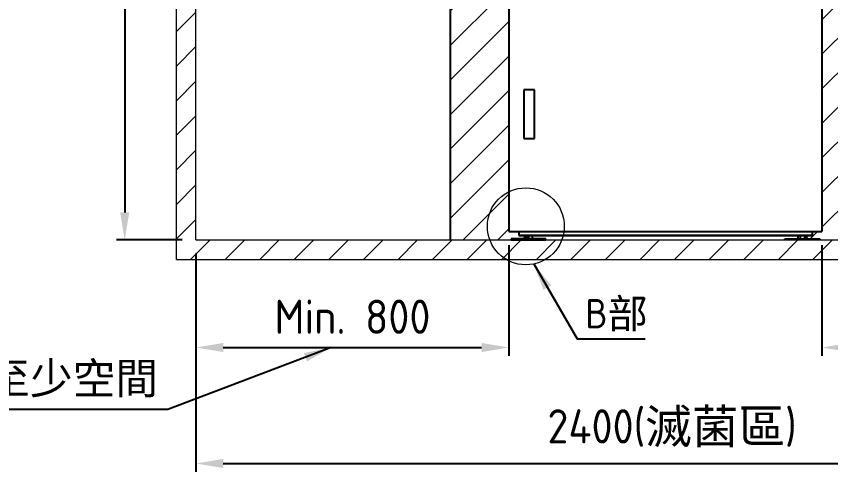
# Model space of a CAD drawing. Header units: millimetres. Extents: x -406921 to -172782, y -22195 to 7119.
# Drawn here: x -181305 to -179223, y -16640 to -15475 of the extents above; entities that cross this region are included whole.
import ezdxf

# ---------------------------------------------------------------- set-up
doc = ezdxf.new("R2010")
doc.units = ezdxf.units.MM
doc.header["$MEASUREMENT"] = 0
doc.linetypes.add('HIDDEN', pattern=[9.525, 6.35, -3.175])
doc.layers.get('0').update_dxf_attribs({"lineweight": 25})
for name, color, linetype, lineweight in [('D', 3, 'Continuous', 13), ('H', 2, 'HIDDEN', 15), ('S', 4, 'Continuous', 15)]:
    doc.layers.add(name, color=color, linetype=linetype, lineweight=lineweight)
doc.styles.get("Standard").update_dxf_attribs({"font": 'KAIU.TTF'})
doc.styles.add('STU25', font='isocp2.shx')
doc.dimstyles.new('STU25', dxfattribs={"dimscale": 35, "dimtxt": 2.5, "dimasz": 2, "dimexe": 0.6, "dimexo": 1, "dimgap": 1, "dimtad": 1, "dimdsep": 46, "dimtxsty": 'STU25', "dimcen": 2, "dimazin": 2, "dimtfac": 1, "dimtmove": 0, "dimatfit": 3, "dimfxl": 0, "dimtolj": 1, "dimtzin": 0, "dimarcsym": 0})
doc.dimstyles.new('STU25$7', dxfattribs={"dimscale": 35, "dimtxt": 2.5, "dimasz": 2, "dimexe": 1.25, "dimexo": 0.625, "dimgap": 1, "dimtad": 0, "dimdec": 4, "dimdsep": 46, "dimtxsty": 'STU25', "dimcen": 2.5, "dimazin": 2, "dimtfac": 1, "dimtdec": 4, "dimtmove": 0, "dimatfit": 3, "dimfxl": 0, "dimtolj": 1, "dimtzin": 0, "dimarcsym": 0})

# ---------------------------------------------------------------- blocks, each defined once
blk = doc.blocks.new('*D6')
at = {"layer": 'D', "color": 0, "lineweight": -2}
for p, q in [((-180846, -16082.1), (-180846, -16640.1)), ((-178446, -16082.1), (-178446, -16640.1)), ((-180776, -16619.1), (-178516, -16619.1))]:
    blk.add_line(p, q, dxfattribs=at)
at = {"layer": 'D', "color": 0}
for points in [[(-180776, -16607.5), (-180776, -16630.8), (-180846, -16619.1)], [(-178516, -16630.8), (-178516, -16607.5), (-178446, -16619.1)]]:
    blk.add_solid(points, dxfattribs=at)
at = {"layer": 'Defpoints', "color": 0}
for p in [(-180846, -16047.1), (-178446, -16047.1), (-178446, -16619.1)]:
    blk.add_point(p, dxfattribs=at)
at = {"layer": 'D', "color": 0, "insert": (-179629, -16529), "char_height": 87.5, "attachment_point": 5, "style": 'STU25'}
blk.add_mtext('\\A1;2400({\\f標楷體|b0|i0|c136|p65;滅菌區})', dxfattribs=at)
blk = doc.blocks.new('*D8')
at = {"layer": 'D', "color": 0, "lineweight": -2}
for p, q in [((-180046, -16061.1), (-180046, -16343.5)), ((-180846, -16082.1), (-180846, -16343.5)), ((-180776, -16322.5), (-180116, -16322.5))]:
    blk.add_line(p, q, dxfattribs=at)
at = {"layer": 'D', "color": 0}
for points in [[(-180776, -16310.8), (-180776, -16334.1), (-180846, -16322.5)], [(-180116, -16334.1), (-180116, -16310.8), (-180046, -16322.5)]]:
    blk.add_solid(points, dxfattribs=at)
at = {"layer": 'Defpoints', "color": 0}
for p in [(-180046, -16026.1), (-180846, -16047.1), (-180046, -16322.5)]:
    blk.add_point(p, dxfattribs=at)
at = {"layer": 'D', "color": 0, "insert": (-180446, -16243.7), "char_height": 87.5, "attachment_point": 5, "style": 'STU25'}
blk.add_mtext('\\A1;Min. 800', dxfattribs=at)
blk = doc.blocks.new('*D9')
at = {"layer": 'D', "color": 0, "lineweight": -2}
for p, q in [((-179246, -16061.1), (-179246, -16343.5)), ((-178446, -16082.1), (-178446, -16343.5)), ((-179176, -16322.5), (-178516, -16322.5))]:
    blk.add_line(p, q, dxfattribs=at)
at = {"layer": 'D', "color": 0}
for points in [[(-179176, -16310.8), (-179176, -16334.1), (-179246, -16322.5)], [(-178516, -16334.1), (-178516, -16310.8), (-178446, -16322.5)]]:
    blk.add_solid(points, dxfattribs=at)
at = {"layer": 'Defpoints', "color": 0}
for p in [(-179246, -16026.1), (-178446, -16047.1), (-178446, -16322.5)]:
    blk.add_point(p, dxfattribs=at)
at = {"layer": 'D', "color": 0, "insert": (-178871, -16243.7), "char_height": 87.5, "attachment_point": 5, "style": 'STU25'}
blk.add_mtext('\\A1;Min. 800', dxfattribs=at)
blk = doc.blocks.new('*D10')
at = {"layer": 'D', "color": 0, "lineweight": -2}
for p, q in [((-180081, -14347.1), (-181049, -14347.1)), ((-181028, -14417.1), (-181028, -15977.1)), ((-180881, -16047.1), (-181049, -16047.1))]:
    blk.add_line(p, q, dxfattribs=at)
at = {"layer": 'D', "color": 0}
for points in [[(-181016.4, -14417.1), (-181039.7, -14417.1), (-181028, -14347.1)], [(-181039.7, -15977.1), (-181016.4, -15977.1), (-181028, -16047.1)]]:
    blk.add_solid(points, dxfattribs=at)
at = {"layer": 'Defpoints', "color": 0}
for p in [(-180046, -14347.1), (-181028, -16047.1), (-180846, -16047.1)]:
    blk.add_point(p, dxfattribs=at)
at = {"layer": 'D', "color": 0, "insert": (-181106.8, -15147.1), "char_height": 87.5, "attachment_point": 5, "rotation": 90, "style": 'STU25'}
blk.add_mtext('\\A1;1700', dxfattribs=at)

msp = doc.modelspace()

# ---------------------------------------------------------------- hatches: boundary and pattern name
at = {"layer": 'D'}
h = msp.add_hatch(dxfattribs=at)
h.set_pattern_fill('ANSI31', color=256, scale=500, style=0)
h.set_pattern_definition([(45, (37616.9, 4272.78), (-44.194174, 44.194174), [])])
h.paths.add_polyline_path([(-179245.953, -14346.072), (-179245.953, -14976.072), (-179245.953, -15406.072), (-179245.953, -16026.072), (-179270.953, -16026.072), (-179270.953, -16036.072), (-179285.561, -16036.072), (-179285.561, -16044.072), (-179251.453, -16044.072), (-179251.453, -16047.072), (-179095.953, -16047.072), (-179095.953, -14260.138), (-178445.953, -14260.138), (-178445.953, -13347.072), (-180845.953, -13347.072), (-180845.953, -14260.138), (-180195.953, -14260.138), (-180195.953, -16047.072), (-180045.453, -16047.072), (-180045.453, -16044.072), (-180011.346, -16044.072), (-180011.346, -16036.072), (-180020.953, -16036.072), (-180020.953, -16026.072), (-180045.953, -16026.072), (-180045.953, -15406.072), (-180045.953, -14976.072), (-180045.953, -14346.072)])
at = {"layer": 'H', "ltscale": 5}
h = msp.add_hatch(dxfattribs=at)
h.set_pattern_fill('ANSI31', color=256, scale=500, style=0)
h.set_pattern_definition([(45, (37354.12, 4568.86), (-44.194174, 44.194174), [])])
h.paths.add_polyline_path([(-178395.953, -16097.072), (-178395.953, -13347.072), (-178445.953, -13347.072), (-178445.953, -16047.072), (-180845.953, -16047.072), (-180845.953, -13347.072), (-180895.953, -13347.072), (-180895.953, -16097.072)])
h.paths.add_polyline_path([(-178395.953, -13347.072), (-178445.953, -13347.072)], flags=16)
h.paths.add_polyline_path([(-180895.953, -13347.072), (-180845.953, -13347.072)], flags=16)

# ---------------------------------------------------------------- linework, layer by layer
for p, q in [((-180195.953, -14260.138), (-180195.953, -16047.072)), ((-180045.953, -15406.072), (-180045.953, -16026.072)), ((-179245.953, -15406.072), (-179245.953, -16026.072)), ((-180007.835, -15663.095), (-180007.835, -15788.095)), ((-179980.835, -15663.095), (-180007.835, -15663.095)), ((-179980.835, -15788.095), (-179980.835, -15663.095)), ((-180007.835, -15788.095), (-179980.835, -15788.095)), ((-180045.953, -16026.072), (-179245.953, -16026.072)), ((-180020.953, -16026.072), (-180020.953, -16036.072)), ((-179270.953, -16026.072), (-179270.953, -16036.072)), ((-179270.953, -16036.072), (-180020.953, -16036.072))]:
    msp.add_line(p, q)
at = {"linetype": 'Continuous'}
for p, q in [((-179951.453, -16044.072), (-180040.453, -16044.072)), ((-180040.453, -16044.072), (-180040.453, -16047.072)), ((-180040.453, -16047.072), (-179951.453, -16047.072)), ((-180020.953, -16036.072), (-179270.953, -16036.072)), ((-180009.242, -16044.072), (-180006.346, -16041.176)), ((-180006.346, -16036.072), (-180006.346, -16044.072)), ((-179985.561, -16036.072), (-180006.346, -16036.072)), ((-180001.149, -16036.072), (-180001.149, -16044.072)), ((-179995.757, -16036.072), (-179995.757, -16044.072)), ((-179985.561, -16044.072), (-179985.561, -16036.072)), ((-179982.665, -16044.072), (-179985.561, -16041.176)), ((-179951.453, -16047.072), (-179951.453, -16044.072)), ((-179340.453, -16044.072), (-179251.453, -16044.072)), ((-179340.453, -16047.072), (-179340.453, -16044.072)), ((-179251.453, -16047.072), (-179340.453, -16047.072)), ((-179309.242, -16044.072), (-179306.346, -16041.176)), ((-179306.346, -16044.072), (-179306.346, -16036.072)), ((-179306.346, -16036.072), (-179285.561, -16036.072)), ((-179301.149, -16036.072), (-179301.149, -16044.072)), ((-179290.757, -16036.072), (-179290.757, -16044.072)), ((-179285.561, -16036.072), (-179285.561, -16044.072)), ((-179282.665, -16044.072), (-179285.561, -16041.176)), ((-179251.453, -16044.072), (-179251.453, -16047.072))]:
    msp.add_line(p, q, dxfattribs=at)
at = {"layer": 'D'}
msp.add_circle((-180002.754, -16012.505), 98.378, dxfattribs=at)
at = {"layer": 'S', "linetype": 'Continuous'}
for p, q in [((-180895.953, -16097.072), (-180895.953, -13347.072)), ((-180845.953, -16047.072), (-180845.953, -13347.072)), ((-180845.953, -16047.072), (-178445.953, -16047.072)), ((-180895.953, -16097.072), (-178395.953, -16097.072))]:
    msp.add_line(p, q, dxfattribs=at)

# ---------------------------------------------------------------- texts
at = {"layer": 'D', "color": 11, "attachment_point": 1}
for s, insert, char_height in [('{\\Fisocp2.shx;\\C3;B\\f標楷體|b0|i0|c136|p65;部}', (-179850.844, -16198.304), 75), ('{\\C3;維護預留所需至少空間}', (-182033.929, -16361.335), 80)]:
    msp.add_mtext(s, dxfattribs=dict(at, insert=insert, char_height=char_height))

# ---------------------------------------------------------------- dimensions: what is measured, and where the dimension line sits
at = {"layer": 'D'}
dim = msp.add_linear_dim(base=(-181028.025, -16047.072), p1=(-180045.953, -14347.072), p2=(-180845.953, -16047.072), angle=90, dimstyle='STU25', dxfattribs=at)
dim.commit()
dim.dimension.update_dxf_attribs({"geometry": '*D10', "text_midpoint": (-181028.025, -15147.072), "dimtype": 160})
dim = msp.add_linear_dim(base=(-180045.953, -16322.455), p1=(-180845.953, -16047.072), p2=(-180045.953, -16026.072), text='Min. <>', dimstyle='STU25', dxfattribs=at)
dim.commit()
dim.dimension.update_dxf_attribs({"geometry": '*D8', "text_midpoint": (-180445.953, -16243.705)})
for base, p1, text, picture, middle in [((-178445.953, -16322.455), (-179245.953, -16026.072), 'Min. <>', '*D9', (-178870.953, -16322.455)), ((-178445.953, -16619.143), (-180845.953, -16047.072), '<>({\\f標楷體|b0|i0|c136|p65;滅菌區})', '*D6', (-179629.027, -16619.143))]:
    dim = msp.add_linear_dim(base=base, p1=p1, p2=(-178445.953, -16047.072), text=text, dimstyle='STU25', dxfattribs=at)
    dim.commit()
    dim.dimension.update_dxf_attribs({"geometry": picture, "text_midpoint": middle, "dimtype": 160})

# ---------------------------------------------------------------- leaders
for points in [[(-179982.642, -16108.805), (-179871.55, -16300.592), (-179697.379, -16300.592)], [(-180500.655, -16322.455), (-180918.13, -16480.621), (-182016.947, -16480.621)]]:
    msp.add_leader(points, dimstyle='STU25$7', override={"dimgap": 1, "dimtad": 0}, dxfattribs=at)

doc.saveas('drawing.dxf')
